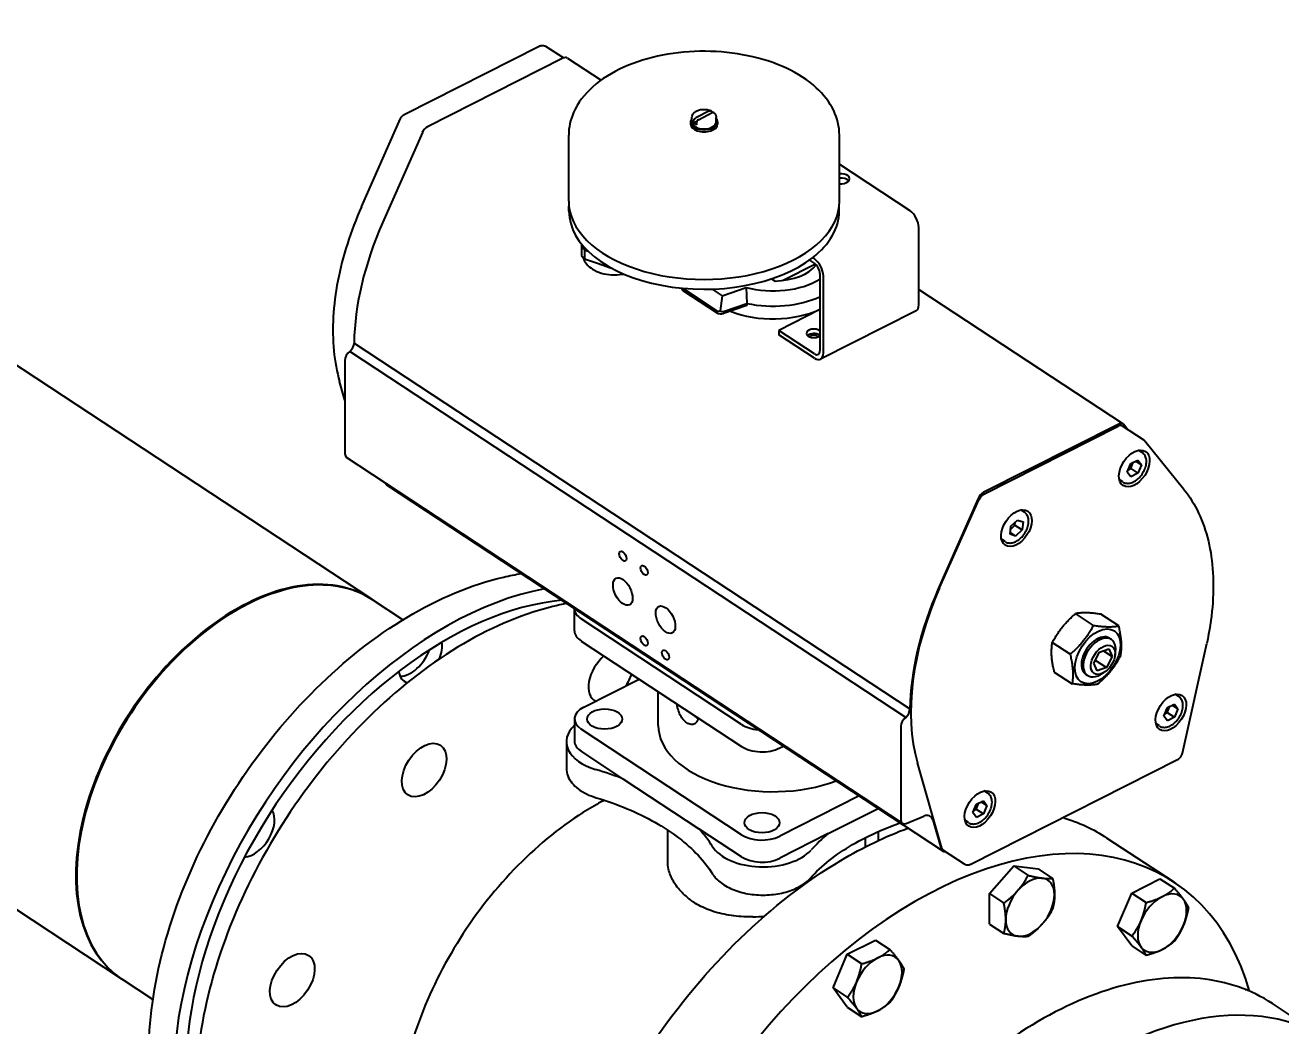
# Model space of a CAD drawing. Header units: millimetres. Extents: x 0 to 14850, y -38768 to 10500.
# Drawn here: x 5720.8 to 6185.6, y 4779.2 to 5149.6 of the extents above; entities that cross this region are included whole.
import ezdxf

# ---------------------------------------------------------------- set-up
doc = ezdxf.new("R2010")
doc.units = ezdxf.units.MM
doc.header["$LTSCALE"] = 25
doc.layers.add('Dimension', color=7, linetype='Continuous', lineweight=18)
doc.layers.add('Visible', color=7, linetype='Continuous', lineweight=25)
doc.styles.add('Title', font='arial.ttf')
doc.dimstyles.new('Default - Method 2b', dxfattribs={"dimscale": 25, "dimtxt": 3, "dimasz": 2.5, "dimexe": 3, "dimexo": 0.5, "dimgap": 0.7, "dimtad": 0, "dimtoh": 1, "dimdec": 1, "dimrnd": 1e-08, "dimtxsty": 'Title', "dimcen": 0.09, "dimdle": 10, "dimclrd": 256, "dimclre": 256, "dimclrt": 7, "dimadec": 0, "dimazin": 2, "dimtfac": 0.833333, "dimtdec": 1, "dimtmove": 0, "dimatfit": 3, "dimfxl": 1, "dimtolj": 1, "dimlwd": -1, "dimlwe": -1, "dimarcsym": 0})

# ---------------------------------------------------------------- blocks, each defined once
blk = doc.blocks.new('*D49')
at = {"layer": 'Defpoints', "color": 0, "transparency": 16777216}
for p in [(4831.73, 7436.95), (822.51, 7008.3), (6810.47, 6798.71), (3823.37, -38768.17)]:
    blk.add_point(p, dxfattribs=at)
at = {"layer": 'Dimension', "transparency": 16777216}
for p, q in [((821.69, 7020.77), (795.27, 7423.8)), ((6811.28, 6811.18), (6851.44, 7423.8))]:
    blk.add_line(p, q, dxfattribs=at)
blk.add_arc((3823.37, -38768.17), 46216.12, 86.326873, 93.673151, dxfattribs=at)
for points in [[(863.22, 7342.61), (861.87, 7363.4), (800.18, 7348.96)], [(6784.84, 7363.4), (6783.5, 7342.62), (6846.54, 7348.96)]]:
    blk.add_solid(points, dxfattribs=at)
at = {"layer": 'Dimension', "color": 7, "transparency": 16777216, "insert": (3778.88, 7465.45), "char_height": 75, "attachment_point": 7, "style": 'Title'}
blk.add_mtext('\\A1;8°', dxfattribs=at)

msp = doc.modelspace()

# ---------------------------------------------------------------- linework, layer by layer
at = {"layer": 'Visible'}
for p, q in [((5861.31, 5116.67), (5910.99, 5141.82)), ((5920.03, 5137.45), (5913.54, 5141.72)), ((5919.82, 5137.35), (5869.71, 5111.98)), ((5921.47, 5137.41), (5933.93, 5129.21)), ((5974.13, 5117.86), (5968.99, 5115.25)), ((5845.28, 5082.4), (5859.75, 5114.99)), ((5967.06, 5113.78), (5967.06, 5112.96)), ((5967.56, 5113.78), (5967.56, 5115.41)), ((5968.23, 5113.4), (5968.23, 5114.05)), ((5969.37, 5113.98), (5968.23, 5113.4)), ((5969.22, 5113.4), (5969.22, 5112.74)), ((5969.98, 5114.6), (5975.12, 5117.2)), ((5974.9, 5117.43), (5974.9, 5117.09)), ((5976.56, 5113.78), (5976.56, 5115.41)), ((5977.06, 5113.78), (5977.06, 5112.96)), ((5867.79, 5109.85), (5853.06, 5076.39)), ((5921.96, 5084.39), (5921.96, 5108.88)), ((6022.16, 5084.39), (6022.16, 5108.88)), ((6022.16, 5098.12), (6048.26, 5080.94)), ((5922.06, 5080.71), (5922.06, 5082.56)), ((6022.06, 5080.71), (6022.06, 5082.56)), ((6051.56, 5046.11), (6051.56, 5074.68)), ((5926.76, 5068.48), (5926.73, 5067.55)), ((5926.73, 5067.55), (5926.73, 5064.29)), ((5927.83, 5066.4), (5929.07, 5065.97)), ((5927.83, 5066.4), (5927.83, 5063.14)), ((5927.83, 5063.14), (5932.63, 5061.46)), ((6011.05, 5062.64), (6012.92, 5061.41)), ((6012.92, 5063.04), (6012.21, 5063.51)), ((5849.06, 4937.07), (5660.49, 5061.22)), ((5932.63, 5061.46), (5937.44, 5059.78)), ((5937.44, 5059.88), (5937.44, 5059.78)), ((6013.26, 5061.15), (6001.31, 5055.1)), ((6014.9, 5057.66), (6014.9, 5029.08)), ((5978.71, 5049.46), (5987.62, 5052.51)), ((5987.62, 5052.51), (5987.94, 5046.6)), ((5997.08, 5055.72), (5998.35, 5054.88)), ((6016.22, 5028.21), (6016.22, 5056.79)), ((5963.84, 5052.02), (5963.84, 5052.24)), ((5964.33, 5052.07), (5976.78, 5043.88)), ((5976.78, 5043.06), (5964.33, 5051.26)), ((5975.02, 5051.89), (5978.71, 5049.46)), ((5978.71, 5049.46), (5977.97, 5043.87)), ((6051.56, 5051.77), (6127.19, 5001.98)), ((5979.31, 5043.65), (5987.94, 5046.6)), ((5987.94, 5045.79), (5979.31, 5042.83)), ((5987.94, 5046.6), (5987.94, 5045.79)), ((6014.9, 5044.3), (5999.74, 5036.62)), ((6050.52, 5043.82), (6015.18, 5025.92)), ((6012.92, 5027.94), (5999.74, 5036.62)), ((5999.74, 5036.62), (5999.74, 5034.98)), ((6012.92, 5026.3), (5999.74, 5034.98)), ((5842.52, 5031.92), (6048.23, 4896.49)), ((5839.13, 5025.46), (5839.13, 4990.97)), ((6046.69, 4893.38), (5840.98, 5028.81)), ((5839.13, 5010.77), (5837.16, 5017.66)), ((6125.54, 5001.92), (6075.43, 4976.55)), ((6128.85, 4999.97), (6127.46, 5001.73)), ((6075.65, 4976.01), (6125.32, 5001.16)), ((6134.68, 4996.13), (6126.97, 5001.21)), ((6134.23, 4991.37), (6132.91, 4992.24)), ((6149.69, 4977.7), (6135.23, 4995.64)), ((6045.45, 4854.17), (5839.74, 4989.6)), ((6129.98, 4985.46), (6130.95, 4987.78)), ((6130.02, 4987.3), (6132.62, 4988.62)), ((6133.92, 4986.83), (6131.82, 4988.21)), ((6132.62, 4988.62), (6133.92, 4986.83)), ((6128.71, 4984.19), (6130.02, 4987.3)), ((6130.02, 4982.4), (6128.71, 4984.19)), ((6129.04, 4984.98), (6129.98, 4985.46)), ((6129.98, 4985.46), (6132.62, 4983.72)), ((6132.62, 4983.72), (6130.02, 4982.4)), ((6133.92, 4986.83), (6132.62, 4983.72)), ((5854.08, 4980.16), (5854.09, 4980.14)), ((6060.33, 4843.95), (5854.62, 4979.38)), ((6127.08, 4980.52), (6125.76, 4981.38)), ((6073.51, 4974.41), (6058.77, 4940.96)), ((6059.26, 4941.29), (6073.73, 4973.88)), ((6090.63, 4969.29), (6089.31, 4970.16)), ((6085.51, 4962.93), (6087.14, 4964.49)), ((6085.64, 4964.11), (6088.05, 4966.41)), ((6087.14, 4964.49), (6087.27, 4965.67)), ((6087.14, 4964.49), (6089.78, 4962.76)), ((6088.05, 4966.41), (6090.12, 4965.73)), ((6090.12, 4965.73), (6089.78, 4962.76)), ((6085.31, 4961.13), (6085.64, 4964.11)), ((6087.37, 4960.46), (6085.31, 4961.13)), ((6085.38, 4961.77), (6087.37, 4960.46)), ((6089.78, 4962.76), (6087.37, 4960.46)), ((6083.48, 4958.44), (6082.16, 4959.31)), ((5860.6, 4929.48), (5849.39, 4936.86)), ((5924.12, 4925.45), (5924.12, 4933.62)), ((6116.19, 4927.42), (6109.6, 4931.77)), ((5985.94, 4890.74), (5926.6, 4929.81)), ((6125.56, 4927.22), (6118.97, 4931.56)), ((6122.81, 4922.22), (6122.16, 4922.65)), ((5926.6, 4921.64), (5985.94, 4882.58)), ((6107.56, 4916.72), (6100.97, 4921.06)), ((6118.47, 4917.54), (6121.9, 4918.72)), ((6119.87, 4918.02), (6123.17, 4915.85)), ((6121.9, 4918.72), (6123.17, 4915.85)), ((6149.11, 4880.11), (6158.11, 4920.76)), ((6116.3, 4913.49), (6118.47, 4917.54)), ((6117.57, 4910.63), (6116.3, 4913.49)), ((6116.86, 4914.53), (6121, 4911.8)), ((6123.17, 4915.85), (6121, 4911.8)), ((6124.2, 4916.25), (6124.37, 4917.64)), ((6101.71, 4910.15), (6108.3, 4905.81)), ((6114.02, 4908.86), (6113.36, 4909.29)), ((6121, 4911.8), (6117.57, 4910.63)), ((6120.05, 4909.94), (6118.84, 4909.24)), ((5927.53, 4897.13), (5948.05, 4907.52)), ((5955.12, 4890.39), (5955.12, 4902.87)), ((6147.77, 4901.06), (6146.45, 4901.93)), ((6048.23, 4896.49), (6048.24, 4896.48)), ((6142.25, 4893.88), (6143.55, 4896.99)), ((6142.58, 4894.67), (6143.52, 4895.15)), ((6143.52, 4895.15), (6144.49, 4897.46)), ((6143.52, 4895.15), (6146.15, 4893.41)), ((6143.55, 4896.99), (6146.15, 4898.31)), ((6147.46, 4896.52), (6145.35, 4897.9)), ((6146.15, 4898.31), (6147.46, 4896.52)), ((6147.46, 4896.52), (6146.15, 4893.41)), ((5924.12, 4892.79), (5924.12, 4884.63)), ((6044.84, 4890.03), (6044.84, 4855.53)), ((6140.62, 4890.2), (6139.3, 4891.07)), ((6143.55, 4892.09), (6142.25, 4893.88)), ((6146.15, 4893.41), (6143.55, 4892.09)), ((5985.94, 4849.92), (5926.6, 4888.98)), ((5921.11, 4884.36), (5921.11, 4874.56)), ((5942.38, 4870.43), (5926.6, 4880.82)), ((6000.06, 4882.04), (6001.42, 4882.73)), ((6060.07, 4845.01), (6051.06, 4876.53)), ((6070.86, 4839.07), (6147.33, 4877.79)), ((5942.38, 4870.43), (5970.16, 4852.14)), ((6029.46, 4864.27), (6000.06, 4849.38)), ((6072.88, 4861.21), (6075.48, 4862.53)), ((6076.78, 4860.74), (6074.68, 4862.12)), ((6075.48, 4862.53), (6076.78, 4860.74)), ((6077.09, 4865.28), (6075.77, 4866.15)), ((6018.05, 4850.33), (6036.47, 4859.65)), ((6071.57, 4858.1), (6072.88, 4861.21)), ((6072.88, 4856.31), (6071.57, 4858.1)), ((6071.9, 4858.89), (6072.84, 4859.36)), ((6072.84, 4859.36), (6073.81, 4861.68)), ((6072.84, 4859.36), (6075.48, 4857.63)), ((6075.48, 4857.63), (6072.88, 4856.31)), ((6076.78, 4860.74), (6075.48, 4857.63)), ((6046.9, 4854.14), (6053.39, 4856.81)), ((6056.69, 4855.48), (6059.8, 4844.7)), ((6069.94, 4854.42), (6068.62, 4855.29)), ((5958.62, 4840.1), (5958.62, 4851.65)), ((5985.94, 4841.75), (5970.16, 4852.14)), ((6018.05, 4850.33), (6000.06, 4841.22)), ((6031.71, 4848.84), (6031.71, 4845.4)), ((6036.62, 4847.82), (6036.62, 4851.17)), ((6121.21, 4848.72), (6145.94, 4832.44)), ((6060.6, 4844.24), (6068.31, 4839.16)), ((6011.96, 4833.48), (6011.96, 4834.42)), ((6077.68, 4828.19), (6086.7, 4838.41)), ((6086.7, 4838.41), (6095.72, 4837.32)), ((6086.7, 4838.41), (6092.06, 4834.88)), ((6095.72, 4837.32), (6101.08, 4833.79)), ((5756.52, 4796.5), (5702.81, 4831.86)), ((6130.36, 4828.36), (6140.78, 4833.63)), ((6140.78, 4833.63), (6146.14, 4830.11)), ((6077.68, 4816.87), (6077.68, 4828.19)), ((6077.68, 4828.19), (6083.03, 4824.66)), ((6125.15, 4815.92), (6130.36, 4828.36)), ((6130.36, 4828.36), (6135.72, 4824.83)), ((6077.68, 4816.87), (6083.03, 4813.34)), ((6125.15, 4815.92), (6130.51, 4812.4)), ((6130.36, 4808.76), (6125.15, 4815.92)), ((6025.06, 4805.69), (6035.47, 4810.96)), ((6035.47, 4810.96), (6040.83, 4807.43)), ((6130.36, 4808.76), (6135.72, 4805.24)), ((6019.85, 4793.25), (6025.06, 4805.69)), ((6025.06, 4805.69), (6030.42, 4802.16)), ((5768.05, 4788.91), (5756.85, 4796.29)), ((6025.06, 4786.09), (6019.85, 4793.25)), ((6019.85, 4793.25), (6025.21, 4789.72)), ((6172.35, 4792.69), (6172.81, 4792.64)), ((6172.81, 4792.64), (6173.33, 4792.29)), ((6025.06, 4786.09), (6030.42, 4782.56)), ((6194.33, 4779.62), (6182.47, 4787.44))]:
    msp.add_line(p, q, dxfattribs=at)
for centre, major_axis, ratio, start_param, end_param in [((5919.82, 5134.9), (1.65, 2.51), 0.61388, 0, 0.820343), ((5972.06, 5113.78), (5, 0), 0.57735, 2.690566, 6.734212), ((5972.06, 5112.96), (-5, 0), 0.57735, 0, 3.141593), ((5972.06, 5113.78), (4.5, 0), 0.57735, 3.141593, 6.283185), ((5972.06, 5114.76), (-4.5, 0), 0.57735, 0.55249, 0.887386), ((5869.71, 5109.53), (-1.65, -2.51), 0.61388, 3.961935, 4.980943), ((6022.67, 5092.75), (3.25, 0), 0.57735, 4.552962, 8.013408), ((6022.67, 5091.11), (-3.25, 0), 0.57735, 3.591789, 4.871816), ((5972.06, 5084.39), (-50.1, 0), 0.57735, 0, 3.141593), ((5972.06, 5080.71), (-50, 0), 0.57735, 0, 2.503332), ((5972.06, 5080.71), (50, 0), 0.57735, 5.644925, 6.283185), ((6048.26, 5076.85), (-2.26, 4.46), 0.538347, 3.957647, 5.528443), ((5913.56, 5066.58), (-51.96, -78.93), 0.61388, 4.980943, 5.515745), ((5938.84, 5070.65), (13.25, 0), 0.57735, 3.559323, 3.730798), ((5938.84, 5067.39), (13.25, 0), 0.57735, 3.559323, 3.730798), ((6012.92, 5058.96), (2.26, -4.46), 0.538347, 0.816054, 2.386851), ((5938.84, 5067.39), (13.25, 0), 0.57735, 4.606521, 4.621615), ((5997.62, 5064.95), (-17.45, 0), 0.57735, 1.612387, 2.723171), ((6012.92, 5058.96), (1.36, -2.68), 0.538347, 0.816054, 2.386851), ((5997.62, 5064.95), (23.75, 0), 0.57735, 4.277507, 5.526961), ((5965.84, 5052.02), (-2, 0), 0.57735, 0, 0.719938), ((5965.84, 5054.43), (1.49, 2.36), 0.565022, 3.001008, 3.130075), ((5997.62, 5061.68), (27.85, 0), 0.57735, 4.357362, 5.381567), ((5978.29, 5046.23), (1.49, 2.36), 0.565022, 3.130075, 3.823092), ((5978.29, 5046.23), (-1.11, 2.55), 0.652314, 2.396402, 3.089419), ((5997.62, 5056.95), (-27.85, 0), 0.57735, 0.968653, 2.239974), ((6048.26, 5048.28), (2.26, -4.46), 0.538347, 0, 0.816054), ((5978.29, 5043.82), (-2, 0), 0.57735, 0.719938, 2.105972), ((6012.72, 5035.51), (-2.75, 0), 0.57735, 3.796705, 8.769666), ((6012.72, 5033.88), (-2.75, 0), 0.57735, 3.796705, 5.743041), ((6012.72, 5033.88), (1.75, 0), 0.57735, 0.361367, 2.780226), ((5840.25, 5030.77), (-1.66, -2.52), 0.61388, 1.147459, 2.391139), ((5841.39, 5026.61), (-1.65, -2.51), 0.61388, 4.142897, 5.532732), ((6012.92, 5030.39), (1.36, -2.68), 0.538347, 5.528443, 7.09924), ((6012.92, 5030.39), (2.26, -4.46), 0.538347, 5.528443, 7.09924), ((6125.32, 4998.71), (1.65, 2.51), 0.61388, 0, 0.820343), ((6125.54, 4999.47), (1.65, 2.51), 0.61388, 6.08452, 7.103528), ((5841.39, 4992.11), (-1.65, -2.51), 0.61388, 5.532732, 6.283185), ((5856.27, 4981.88), (-1.65, -2.51), 0.61388, 5.799652, 6.283185), ((6075.43, 4974.1), (-1.65, -2.51), 0.61388, 3.961935, 4.980943), ((6075.65, 4973.56), (1.65, 2.51), 0.61388, 0.820343, 1.834787), ((5803.12, 4866.57), (46.27, 70.29), 0.61388, 0, 3.141593), ((5802.79, 4866.79), (-46.27, -70.29), 0.61388, 3.137772, 6.287006), ((5882.9, 4814.05), (-78.36, -119.02), 0.61388, 3.677299, 6.341622), ((6119.28, 4931.15), (51.69, 78.51), 0.61388, 1.834787, 2.655774), ((6119.28, 4931.15), (-51.96, -78.93), 0.61388, 4.980943, 5.515922), ((5882.9, 4814.05), (-75.06, -114.01), 0.61388, 3.597853, 5.959237), ((5934.12, 4933.62), (-10, 0), 0.57735, 6.282615, 7.003123), ((5934.12, 4925.45), (-10, 0), 0.57735, 0, 0.719938), ((6117.76, 4915.97), (4.4, 6.68), 0.61388, 0, 3.141593), ((6118.42, 4915.54), (-4.4, -6.68), 0.61388, 2.250665, 7.174113), ((5863.07, 4918.31), (-5.91, -8.98), 0.61388, 0.367047, 1.959314), ((5867.03, 4915.7), (-5.91, -8.98), 0.61388, 1.880399, 2.554965), ((5937.54, 4908.81), (-6.05, -9.19), 0.61388, 4.270307, 6.360302), ((5867.03, 4915.7), (-5.91, -8.98), 0.61388, 5.680648, 6.470304), ((5937.54, 4908.81), (-6.05, -9.19), 0.61388, 1.563568, 2.012878), ((5934.12, 4892.79), (-10, 0), 0.57735, 5.432327, 7.003123), ((6045.97, 4895.34), (-1.66, -2.52), 0.61388, 1.147459, 2.391139), ((5941.11, 4884.36), (-20, 0), 0.57735, 5.726981, 7.37578), ((5997.62, 4890.39), (-42.5, 0), 0.57735, 0, 2.151639), ((5993.46, 4894.55), (-10, 0), 0.57735, 0.719938, 1.440446), ((6047.1, 4891.17), (-1.65, -2.51), 0.61388, 4.142897, 5.532732), ((5934.12, 4884.63), (-10, 0), 0.57735, 0, 0.719938), ((5993.46, 4886.38), (10, 0), 0.57735, 3.86153, 5.432327), ((5890.49, 4827.98), (-90, 0), 0.57735, 4.097782, 4.234187), ((5805.01, 4851.32), (5.91, 8.98), 0.61388, 3.57902, 6.013248), ((6057.95, 4698.8), (87.98, 133.64), 0.61388, 5.799681, 9.908282), ((6053.07, 4852.57), (2.75, 4.18), 0.61388, 5.799652, 7.016261), ((6047.1, 4856.68), (-1.65, -2.51), 0.61388, 5.532732, 7.016261), ((5890.49, 4827.98), (90, 0), 0.57735, 0.347281, 0.483686), ((5993.46, 4853.72), (-10, 0), 0.57735, 0.719938, 2.290734), ((6091.58, 4820.37), (-90, 0), 0.57735, 5.668578, 5.804984), ((5993.92, 4849.59), (-20, 0), 0.57735, 0.347281, 2.663391), ((6061.98, 4846.45), (-1.65, -2.51), 0.61388, 5.799652, 6.803055), ((6062.25, 4846.75), (-1.65, -2.51), 0.61388, 5.797367, 6.283185), ((5993.46, 4845.56), (-10, 0), 0.57735, 0.719938, 2.290734), ((6092.76, 4823.1), (6.6, 10.02), 0.61388, 0.296744, 1.343941), ((6086.17, 4827.44), (6.05, 9.19), 0.61388, 1.322616, 1.365266), ((6092.76, 4823.1), (6.6, 10.02), 0.61388, 5.532732, 6.579929), ((6092.76, 4823.1), (-6.6, -10.02), 0.61388, 4.485534, 5.532732), ((6092.76, 4823.1), (6.6, 10.02), 0.61388, 4.485534, 5.532732), ((6141.63, 4817.21), (-6.6, -10.02), 0.61388, 3.961935, 5.009133), ((6141.63, 4817.21), (6.6, 10.02), 0.61388, 6.05633, 7.103528), ((6141.63, 4817.21), (6.6, 10.02), 0.61388, 5.009133, 6.05633), ((6092.76, 4823.1), (-6.6, -10.02), 0.61388, 5.532732, 6.579929), ((6092.76, 4823.1), (-6.6, -10.02), 0.61388, 0.296744, 1.343941), ((6141.63, 4817.21), (-6.6, -10.02), 0.61388, 5.009133, 6.05633), ((6141.63, 4817.21), (6.6, 10.02), 0.61388, 3.961935, 5.009133), ((6141.63, 4817.21), (-6.6, -10.02), 0.61388, 6.05633, 7.103528), ((6036.33, 4794.53), (-6.6, -10.02), 0.61388, 3.961935, 5.009133), ((6036.33, 4794.53), (6.6, 10.02), 0.61388, 6.05633, 7.103528), ((6036.33, 4794.53), (6.6, 10.02), 0.61388, 5.009133, 6.05633), ((6036.33, 4794.53), (-6.6, -10.02), 0.61388, 5.009133, 6.05633), ((6036.33, 4794.53), (6.6, 10.02), 0.61388, 3.961935, 5.009133), ((6124.88, 4654.74), (78.36, 119.02), 0.61388, 0, 3.141593), ((6036.33, 4794.53), (-6.6, -10.02), 0.61388, 6.05633, 7.103528)]:
    msp.add_ellipse(centre, major_axis=major_axis, ratio=ratio, start_param=start_param, end_param=end_param, dxfattribs=at)
for centre, major_axis, ratio in [((6131.32, 4985.51), (4.16, 6.31), 0.61388), ((6087.71, 4963.43), (4.16, 6.31), 0.61388), ((5941.99, 4953.01), (0.9, -1.78), 0.538347), ((5941.99, 4939.95), (2.48, -4.91), 0.538347), ((5949.9, 4947.8), (0.9, -1.78), 0.538347), ((5957.81, 4929.53), (2.48, -4.91), 0.538347), ((6117.76, 4915.97), (-6.19, -9.4), 0.61388), ((5949.9, 4921.68), (0.9, -1.78), 0.538347), ((5957.81, 4916.47), (0.9, -1.78), 0.538347), ((6119.73, 4914.67), (-3.3, -5.01), 0.61388), ((6144.85, 4895.2), (4.16, 6.31), 0.61388), ((5935.26, 4892.75), (6.5, 0), 0.57735), ((5868.48, 4873.85), (6.05, 9.19), 0.61388), ((6074.18, 4859.42), (-4.16, -6.31), 0.61388), ((5993.54, 4854.38), (6.5, 0), 0.57735), ((5819.66, 4796.1), (6.05, 9.19), 0.61388)]:
    msp.add_ellipse(centre, major_axis=major_axis, ratio=ratio, dxfattribs=at)
for points, knots in [([(5910.99, 5141.82), (5911.11, 5141.88), (5911.25, 5141.94), (5911.54, 5142.04), (5911.69, 5142.07), (5912.03, 5142.12), (5912.21, 5142.13), (5912.58, 5142.1), (5912.78, 5142.06), (5913.17, 5141.93), (5913.36, 5141.84), (5913.54, 5141.72)], [1.5707963, 1.5707963, 1.5707963, 1.5707963, 1.7348648, 1.7348648, 1.8989333, 1.8989333, 2.0630018, 2.0630018, 2.2270703, 2.2270703, 2.3911388, 2.3911388, 2.3911388, 2.3911388]), ([(6022.16, 5108.88), (6022.16, 5112), (6021.41, 5115.1), (6018.55, 5121.08), (6016.34, 5123.93), (6010.52, 5129.26), (6006.78, 5131.67), (5998.21, 5135.68), (5993.37, 5137.24), (5983.18, 5139.34), (5977.83, 5139.89), (5967.15, 5139.94), (5961.81, 5139.46), (5951.62, 5137.48), (5946.77, 5135.99), (5938, 5132.07), (5934.09, 5129.63), (5927.74, 5123.98), (5925.27, 5120.76), (5922.57, 5114.56), (5921.96, 5111.72), (5921.96, 5108.88)], [2.421655, 2.421655, 2.421655, 2.421655, 2.691054, 2.691054, 2.983707, 2.983707, 3.311921, 3.311921, 3.649008, 3.649008, 3.983637, 3.983637, 4.316862, 4.316862, 4.651348, 4.651348, 4.98838, 4.98838, 5.317506, 5.317506, 5.563248, 5.563248, 5.563248, 5.563248]), ([(5967.56, 5115.41), (5967.56, 5115.7), (5967.62, 5115.99), (5967.85, 5116.55), (5968.02, 5116.81), (5968.49, 5117.32), (5968.79, 5117.55), (5969.52, 5117.95), (5969.95, 5118.12), (5970.86, 5118.35), (5971.34, 5118.41), (5972.3, 5118.44), (5972.79, 5118.41), (5973.72, 5118.25), (5974.17, 5118.12), (5974.6, 5117.93), (5974.62, 5117.92), (5974.65, 5117.91)], [0.719938, 0.719938, 0.719938, 0.719938, 0.952159, 0.952159, 1.207683, 1.207683, 1.521731, 1.521731, 1.87758, 1.87758, 2.234046, 2.234046, 2.586534, 2.586534, 2.94119, 2.94119, 2.960745, 2.960745, 2.960745, 2.960745]), ([(5974.13, 5117.86), (5974.23, 5117.9), (5974.34, 5117.94), (5974.52, 5117.95), (5974.61, 5117.93), (5974.74, 5117.85), (5974.81, 5117.78), (5974.88, 5117.63), (5974.9, 5117.53), (5974.9, 5117.43)], [0.4504591, 0.4504591, 0.4504591, 0.4504591, 0.4885333, 0.4885333, 0.5260468, 0.5260468, 0.563141, 0.563141, 0.5999682, 0.5999682, 0.5999682, 0.5999682]), ([(5859.75, 5114.99), (5859.81, 5115.13), (5859.88, 5115.26), (5860.04, 5115.52), (5860.13, 5115.65), (5860.31, 5115.88), (5860.42, 5116), (5860.64, 5116.21), (5860.76, 5116.31), (5861.02, 5116.5), (5861.16, 5116.59), (5861.31, 5116.67)], [0.556352, 0.556352, 0.556352, 0.556352, 0.759241, 0.759241, 0.96213, 0.96213, 1.165018, 1.165018, 1.367907, 1.367907, 1.570796, 1.570796, 1.570796, 1.570796]), ([(5968.23, 5114.05), (5968.23, 5114.15), (5968.25, 5114.28), (5968.32, 5114.5), (5968.38, 5114.63), (5968.52, 5114.84), (5968.61, 5114.96), (5968.78, 5115.12), (5968.9, 5115.2), (5968.99, 5115.25)], [0, 0, 0, 0, 0.0368272, 0.0368272, 0.0739214, 0.0739214, 0.1114349, 0.1114349, 0.1495092, 0.1495092, 0.1495092, 0.1495092]), ([(5969.98, 5114.6), (5969.89, 5114.55), (5969.77, 5114.47), (5969.6, 5114.31), (5969.5, 5114.19), (5969.37, 5113.98), (5969.31, 5113.85), (5969.24, 5113.63), (5969.22, 5113.5), (5969.22, 5113.4)], [0.4504594, 0.4504594, 0.4504594, 0.4504594, 0.4885337, 0.4885337, 0.5260472, 0.5260472, 0.5631414, 0.5631414, 0.5999686, 0.5999686, 0.5999686, 0.5999686]), ([(5975.74, 5117.18), (5975.72, 5117.21), (5975.69, 5117.22), (5975.6, 5117.28), (5975.51, 5117.3), (5975.33, 5117.29), (5975.22, 5117.25), (5975.12, 5117.2)], [0.05963486, 0.05963486, 0.05963486, 0.05963486, 0.07392141, 0.07392141, 0.11143494, 0.11143494, 0.14950916, 0.14950916, 0.14950916, 0.14950916]), ([(5975.74, 5117.18), (5975.84, 5117.09), (5975.93, 5117), (5976.09, 5116.79), (5976.17, 5116.68), (5976.3, 5116.45), (5976.36, 5116.33), (5976.46, 5116.08), (5976.49, 5115.95), (5976.54, 5115.68), (5976.56, 5115.55), (5976.56, 5115.41)], [3.3166396, 3.3166396, 3.3166396, 3.3166396, 3.4256177, 3.4256177, 3.5345959, 3.5345959, 3.643574, 3.643574, 3.7525522, 3.7525522, 3.8615303, 3.8615303, 3.8615303, 3.8615303]), ([(5845.28, 5082.4), (5843.26, 5077.83), (5841.5, 5073.22), (5838.56, 5064.01), (5837.38, 5059.42), (5835.63, 5050.38), (5835.07, 5045.93), (5834.58, 5037.29), (5834.65, 5033.1), (5835.43, 5025.08), (5836.14, 5021.25), (5837.16, 5017.66)], [5.7268336, 5.7268336, 5.7268336, 5.7268336, 5.891031, 5.891031, 6.0552284, 6.0552284, 6.2194257, 6.2194257, 6.3836231, 6.3836231, 6.5478205, 6.5478205, 6.5478205, 6.5478205]), ([(5927.13, 5063.81), (5927.17, 5063.67), (5927.22, 5063.52), (5927.58, 5062.58), (5928.02, 5061.85), (5929.17, 5060.45), (5929.93, 5059.82), (5931.75, 5058.65), (5932.86, 5058.17), (5935.25, 5057.45), (5936.53, 5057.24), (5939.12, 5057.09), (5940.41, 5057.16), (5941.9, 5057.4), (5942.12, 5057.44), (5942.35, 5057.49)], [5.735377, 5.735377, 5.735377, 5.735377, 5.775512, 5.775512, 6.007115, 6.007115, 6.296366, 6.296366, 6.656958, 6.656958, 7.036185, 7.036185, 7.409859, 7.409859, 7.47813, 7.47813, 7.47813, 7.47813]), ([(6135.23, 4995.64), (6135.2, 4995.68), (6135.17, 4995.71), (6135.1, 4995.78), (6135.07, 4995.82), (6134.99, 4995.89), (6134.96, 4995.92), (6134.88, 4995.99), (6134.84, 4996.02), (6134.76, 4996.08), (6134.72, 4996.11), (6134.68, 4996.13)], [3.6979443, 3.6979443, 3.6979443, 3.6979443, 3.7367648, 3.7367648, 3.7755852, 3.7755852, 3.8144056, 3.8144056, 3.853226, 3.853226, 3.8920465, 3.8920465, 3.8920465, 3.8920465]), ([(6127.08, 4980.52), (6127.45, 4980.28), (6127.86, 4980.12), (6128.75, 4979.96), (6129.23, 4979.98), (6130.26, 4980.18), (6130.8, 4980.39), (6131.88, 4980.98), (6132.41, 4981.38), (6133.4, 4982.32), (6133.85, 4982.85), (6134.63, 4984.01), (6134.96, 4984.62), (6135.47, 4985.89), (6135.65, 4986.54), (6135.82, 4987.81), (6135.82, 4988.43), (6135.6, 4989.57), (6135.4, 4990.09), (6134.86, 4990.87), (6134.57, 4991.15), (6134.23, 4991.37)], [0.750454, 0.750454, 0.750454, 0.750454, 1.010501, 1.010501, 1.291812, 1.291812, 1.614946, 1.614946, 1.957844, 1.957844, 2.300401, 2.300401, 2.641307, 2.641307, 2.98354, 2.98354, 3.326968, 3.326968, 3.652815, 3.652815, 3.892046, 3.892046, 3.892046, 3.892046]), ([(6149.69, 4977.7), (6151.8, 4975.09), (6153.62, 4972.16), (6156.64, 4965.76), (6157.84, 4962.29), (6159.61, 4954.9), (6160.18, 4950.98), (6160.67, 4942.8), (6160.6, 4938.55), (6159.83, 4929.8), (6159.12, 4925.31), (6158.11, 4920.76)], [2.585241, 2.585241, 2.585241, 2.585241, 2.7494384, 2.7494384, 2.9136357, 2.9136357, 3.0778331, 3.0778331, 3.2420305, 3.2420305, 3.4062278, 3.4062278, 3.4062278, 3.4062278]), ([(6083.48, 4958.44), (6083.84, 4958.2), (6084.25, 4958.04), (6085.15, 4957.88), (6085.63, 4957.9), (6086.65, 4958.1), (6087.2, 4958.31), (6088.27, 4958.9), (6088.81, 4959.3), (6089.79, 4960.24), (6090.24, 4960.77), (6091.03, 4961.93), (6091.35, 4962.55), (6091.86, 4963.81), (6092.04, 4964.46), (6092.21, 4965.73), (6092.21, 4966.35), (6091.99, 4967.49), (6091.79, 4968.01), (6091.25, 4968.79), (6090.96, 4969.08), (6090.63, 4969.29)], [0.750454, 0.750454, 0.750454, 0.750454, 1.010501, 1.010501, 1.291812, 1.291812, 1.614946, 1.614946, 1.957844, 1.957844, 2.300401, 2.300401, 2.641307, 2.641307, 2.98354, 2.98354, 3.326968, 3.326968, 3.652815, 3.652815, 3.892046, 3.892046, 3.892046, 3.892046]), ([(5798.28, 4699.15), (5790.44, 4704.31), (5783.83, 4711.3), (5773.49, 4728.29), (5769.92, 4738.43), (5766.05, 4761.3), (5766.03, 4774.19), (5769.71, 4801.1), (5773.49, 4815.14), (5784.37, 4842.76), (5791.46, 4856.35), (5808.24, 4881.76), (5817.91, 4893.59), (5838.96, 4914.38), (5850.34, 4923.34), (5873.83, 4937.43), (5885.94, 4942.54), (5900.08, 4945.83), (5902.24, 4946.26), (5904.4, 4946.61)], [1.275737, 1.275737, 1.275737, 1.275737, 1.558266, 1.558266, 1.858457, 1.858457, 2.184152, 2.184152, 2.516939, 2.516939, 2.848658, 2.848658, 3.179561, 3.179561, 3.511295, 3.511295, 3.844078, 3.844078, 3.904244, 3.904244, 3.904244, 3.904244]), ([(5921.26, 4935.5), (5917.82, 4934.86), (5914.34, 4934.02), (5899.52, 4929.57), (5887.91, 4924.03), (5865.19, 4909.22), (5854.09, 4899.94), (5833.53, 4878.62), (5824.08, 4866.57), (5807.77, 4840.92), (5800.92, 4827.32), (5790.49, 4799.93), (5786.93, 4786.14), (5783.46, 4759.75), (5783.56, 4747.15), (5787.45, 4724.45), (5791.24, 4714.34), (5801.15, 4699.23), (5806.68, 4693.62), (5813.11, 4689.38)], [4.424854, 4.424854, 4.424854, 4.424854, 4.524625, 4.524625, 4.845769, 4.845769, 5.167341, 5.167341, 5.488725, 5.488725, 5.810023, 5.810023, 6.131437, 6.131437, 6.453019, 6.453019, 6.773902, 6.773902, 7.033639, 7.033639, 7.033639, 7.033639]), ([(6140.62, 4890.2), (6140.98, 4889.97), (6141.39, 4889.81), (6142.29, 4889.65), (6142.77, 4889.67), (6143.79, 4889.87), (6144.34, 4890.07), (6145.41, 4890.67), (6145.95, 4891.07), (6146.93, 4892.01), (6147.39, 4892.54), (6148.17, 4893.7), (6148.5, 4894.31), (6149, 4895.58), (6149.18, 4896.22), (6149.35, 4897.5), (6149.35, 4898.12), (6149.13, 4899.26), (6148.93, 4899.78), (6148.39, 4900.56), (6148.1, 4900.84), (6147.77, 4901.06)], [0.750454, 0.750454, 0.750454, 0.750454, 1.010501, 1.010501, 1.291812, 1.291812, 1.614946, 1.614946, 1.957844, 1.957844, 2.300401, 2.300401, 2.641307, 2.641307, 2.98354, 2.98354, 3.326968, 3.326968, 3.652815, 3.652815, 3.892046, 3.892046, 3.892046, 3.892046]), ([(5969.9, 4893.14), (5969.85, 4892.77), (5969.74, 4892.42), (5969.37, 4891.62), (5969.02, 4891.25), (5968.24, 4890.81), (5967.75, 4890.7), (5966.72, 4890.81), (5966.17, 4891.03), (5965.17, 4891.68), (5964.66, 4892.16), (5963.75, 4893.34), (5963.34, 4894.03), (5962.72, 4895.4), (5962.46, 4896.17), (5962.18, 4897.4), (5962.11, 4897.86), (5962.07, 4898.29)], [1.894503, 1.894503, 1.894503, 1.894503, 2.037035, 2.037035, 2.263373, 2.263373, 2.489709, 2.489709, 2.716044, 2.716044, 2.94238, 2.94238, 3.168715, 3.168715, 3.395054, 3.395054, 3.537586, 3.537586, 3.537586, 3.537586]), ([(5968.45, 4894.1), (5968.77, 4893.76), (5969.1, 4893.48), (5969.58, 4893.16), (5969.73, 4893.08), (5969.88, 4893)], [-2.8670549, -2.8670549, -2.8670549, -2.8670549, -2.7171678, -2.7171678, -2.6509372, -2.6509372, -2.6509372, -2.6509372]), ([(6147.33, 4877.79), (6147.53, 4877.89), (6147.71, 4878.01), (6148.03, 4878.26), (6148.17, 4878.4), (6148.43, 4878.69), (6148.55, 4878.85), (6148.76, 4879.18), (6148.85, 4879.35), (6149, 4879.71), (6149.06, 4879.91), (6149.11, 4880.11)], [1.570796, 1.570796, 1.570796, 1.570796, 1.832029, 1.832029, 2.093261, 2.093261, 2.354493, 2.354493, 2.615725, 2.615725, 2.876957, 2.876957, 2.876957, 2.876957]), ([(5921.11, 4874.56), (5921.11, 4873.6), (5921.29, 4872.63), (5922, 4870.79), (5922.52, 4869.91), (5923.84, 4868.29), (5924.63, 4867.53), (5926.45, 4866.17), (5927.47, 4865.56), (5929.69, 4864.48), (5930.9, 4864.02), (5932.16, 4863.64)], [5.563248, 5.563248, 5.563248, 5.563248, 5.781767, 5.781767, 6.000285, 6.000285, 6.218804, 6.218804, 6.437323, 6.437323, 6.655842, 6.655842, 6.655842, 6.655842]), ([(5935.15, 4862.71), (5934.21, 4862.21), (5933.27, 4861.7), (5923.18, 4856), (5914.36, 4849.32), (5898.07, 4833.72), (5890.61, 4824.79), (5877.7, 4805.6), (5872.26, 4795.35), (5863.89, 4774.37), (5860.97, 4763.65), (5858.1, 4742.65), (5858.17, 4732.37), (5861.68, 4713.58), (5865.01, 4704.99), (5871.78, 4695.26), (5873.64, 4692.99), (5875.69, 4690.9)], [4.731199, 4.731199, 4.731199, 4.731199, 4.765963, 4.765963, 5.106802, 5.106802, 5.446945, 5.446945, 5.78562, 5.78562, 6.125533, 6.125533, 6.466681, 6.466681, 6.792683, 6.792683, 6.900135, 6.900135, 6.900135, 6.900135]), ([(5932.16, 4863.64), (5936.15, 4862.45), (5939.98, 4861.09), (5947.24, 4858.05), (5950.67, 4856.37), (5957.05, 4852.76), (5959.99, 4850.82), (5965.34, 4846.71), (5967.75, 4844.55), (5971.96, 4840.07), (5973.76, 4837.74), (5975.25, 4835.36)], [2.7689357, 2.7689357, 2.7689357, 2.7689357, 2.9179985, 2.9179985, 3.0670613, 3.0670613, 3.216124, 3.216124, 3.3651868, 3.3651868, 3.5142496, 3.5142496, 3.5142496, 3.5142496]), ([(6069.94, 4854.42), (6070.31, 4854.18), (6070.72, 4854.02), (6071.61, 4853.87), (6072.09, 4853.88), (6073.12, 4854.08), (6073.66, 4854.29), (6074.74, 4854.89), (6075.27, 4855.29), (6076.26, 4856.22), (6076.71, 4856.76), (6077.49, 4857.91), (6077.82, 4858.53), (6078.33, 4859.79), (6078.51, 4860.44), (6078.68, 4861.71), (6078.68, 4862.34), (6078.46, 4863.48), (6078.26, 4864), (6077.71, 4864.77), (6077.43, 4865.06), (6077.09, 4865.28)], [0.750454, 0.750454, 0.750454, 0.750454, 1.010501, 1.010501, 1.291812, 1.291812, 1.614946, 1.614946, 1.957844, 1.957844, 2.300401, 2.300401, 2.641307, 2.641307, 2.98354, 2.98354, 3.326968, 3.326968, 3.652815, 3.652815, 3.892046, 3.892046, 3.892046, 3.892046]), ([(6011.46, 4833.88), (6013.49, 4836.14), (6015.82, 4838.32), (6021.04, 4842.48), (6023.93, 4844.45), (6030.19, 4848.13), (6033.56, 4849.84), (6039.53, 4852.44), (6042.02, 4853.41), (6044.59, 4854.31)], [1.1981394, 1.1981394, 1.1981394, 1.1981394, 1.3472022, 1.3472022, 1.4962649, 1.4962649, 1.6453277, 1.6453277, 1.7450626, 1.7450626, 1.7450626, 1.7450626]), ([(5945.25, 4581.44), (5936.5, 4587.2), (5929.24, 4595.23), (5918.42, 4615.02), (5914.88, 4626.82), (5911.88, 4653.03), (5912.45, 4667.47), (5917.66, 4697.47), (5922.31, 4713.03), (5935.19, 4743.69), (5943.42, 4758.78), (5962.65, 4786.98), (5973.63, 4800.08), (5997.26, 4822.99), (6009.9, 4832.78), (6030.96, 4845.32), (6039.28, 4849.34), (6047.5, 4852.39)], [5.532732, 5.532732, 5.532732, 5.532732, 5.847869, 5.847869, 6.166119, 6.166119, 6.487143, 6.487143, 6.808543, 6.808543, 7.129774, 7.129774, 7.45093, 7.45093, 7.772188, 7.772188, 7.978458, 7.978458, 7.978458, 7.978458]), ([(5967.02, 4825.83), (5965.9, 4826.68), (5964.85, 4827.59), (5962.62, 4829.86), (5961.53, 4831.27), (5959.86, 4834.17), (5959.27, 4835.67), (5958.73, 4838.16), (5958.63, 4839.14), (5958.63, 4840.1)], [0.198385, 0.198385, 0.198385, 0.198385, 0.734639, 0.734639, 1.469278, 1.469278, 2.203918, 2.203918, 2.685903, 2.685903, 2.685903, 2.685903]), ([(6068.31, 4839.16), (6068.49, 4839.05), (6068.68, 4838.96), (6069.07, 4838.83), (6069.27, 4838.79), (6069.64, 4838.76), (6069.82, 4838.77), (6070.16, 4838.82), (6070.31, 4838.85), (6070.6, 4838.95), (6070.74, 4839.01), (6070.86, 4839.07)], [0.7504538, 0.7504538, 0.7504538, 0.7504538, 0.9145223, 0.9145223, 1.0785908, 1.0785908, 1.2426593, 1.2426593, 1.4067278, 1.4067278, 1.5707963, 1.5707963, 1.5707963, 1.5707963]), ([(5975.25, 4835.36), (5976.02, 4834.14), (5977.07, 4833.04), (5979.73, 4831.05), (5981.36, 4830.18), (5985, 4828.79), (5987, 4828.28), (5991.15, 4827.66), (5993.31, 4827.55), (5997.56, 4827.74), (5999.65, 4828.04), (6003.6, 4829.03), (6005.45, 4829.71), (6008.72, 4831.43), (6010.14, 4832.47), (6011.33, 4833.73), (6011.39, 4833.8), (6011.46, 4833.88)], [5.910528, 5.910528, 5.910528, 5.910528, 6.218983, 6.218983, 6.549499, 6.549499, 6.881872, 6.881872, 7.212211, 7.212211, 7.542024, 7.542024, 7.873238, 7.873238, 8.206041, 8.206041, 8.226639, 8.226639, 8.226639, 8.226639]), ([(5990.18, 4819.53), (5989.34, 4819.52), (5988.5, 4819.53), (5985.19, 4819.63), (5982.75, 4819.88), (5978.08, 4820.73), (5975.86, 4821.34), (5971.78, 4822.91), (5969.93, 4823.86), (5968.3, 4824.93), (5967.87, 4825.22), (5967.44, 4825.52), (5967.02, 4825.83)], [-2.469031, -2.469031, -2.469031, -2.469031, -2.218772, -2.218772, -1.479181, -1.479181, -0.739591, -0.739591, 0, 0, 0, 0.198481, 0.198481, 0.198481, 0.198481]), ([(6182.47, 4787.44), (6174.67, 4792.57), (6165.56, 4795.69), (6145.58, 4797.64), (6134.69, 4796.42), (6112.18, 4789.73), (6100.55, 4784.2), (6077.81, 4769.43), (6066.69, 4760.16), (6046.12, 4738.86), (6036.66, 4726.82), (6020.33, 4701.18), (6013.46, 4687.58), (6003.02, 4660.18), (5999.45, 4646.38), (5995.97, 4619.96), (5996.07, 4607.33), (5999.98, 4584.57), (6003.79, 4574.43), (6013.74, 4559.27), (6019.29, 4553.64), (6025.75, 4549.39)], [3.892046, 3.892046, 3.892046, 3.892046, 4.204839, 4.204839, 4.522161, 4.522161, 4.843664, 4.843664, 5.165764, 5.165764, 5.487613, 5.487613, 5.809348, 5.809348, 6.131236, 6.131236, 6.453348, 6.453348, 6.774511, 6.774511, 7.033639, 7.033639, 7.033639, 7.033639])]:
    msp.add_open_spline(points, degree=3, knots=knots, dxfattribs=at)
for points, weights in [([(6100.97, 4921.06), (6104.19, 4927.13), (6109.6, 4931.77)], [1.95892252726, 2.26196889675, 1.95892252795]), ([(6118.97, 4931.56), (6113.19, 4932.39), (6109.6, 4931.77)], [2.01276677078, 2.3241428738, 2.01276677064]), ([(6116.19, 4927.42), (6112.97, 4921.35), (6107.56, 4916.72)], [2.02104205811, 2.33369835258, 2.02104205811]), ([(6116.19, 4927.42), (6121.97, 4926.6), (6125.56, 4927.22)], [2.02104205812, 2.3336983526, 2.02104205812]), ([(6126.3, 4916.31), (6127.03, 4921.05), (6125.56, 4927.22)], [2.02104205811, 2.33369835258, 2.02104205811]), ([(6101.71, 4910.15), (6100.24, 4916.32), (6100.97, 4921.06)], [1.95892252726, 2.26196889698, 1.95892252748]), ([(6107.56, 4916.72), (6109.03, 4910.54), (6108.3, 4905.81)], [2.02104205811, 2.33369835258, 2.02104205811]), ([(6117.67, 4905.61), (6123.08, 4910.24), (6126.3, 4916.31)], [2.02104205811, 2.33369835258, 2.02104205811]), ([(6117.67, 4905.61), (6114.08, 4904.98), (6108.3, 4905.81)], [2.02104205812, 2.3336983526, 2.02104205812]), ([(6088.25, 4829.3), (6090.35, 4831.68), (6092.06, 4834.88)], [1, 1.0379548493, 1]), ([(6092.06, 4834.88), (6095.18, 4834.13), (6097.27, 4833.87)], [1, 1.0379548493, 1]), ([(6097.27, 4833.87), (6099.37, 4833.62), (6101.08, 4833.79)], [1, 1.0379548493, 1]), ([(6101.08, 4833.79), (6101.79, 4830.3), (6101.79, 4827.67)], [1, 1.0379548493, 1]), ([(6141.63, 4827), (6144.05, 4828.23), (6146.14, 4830.11)], [1, 1.0379548493, 1]), ([(6146.14, 4830.11), (6148.24, 4827.72), (6149.45, 4826.06)], [1, 1.0379548493, 1]), ([(6083.03, 4824.66), (6086.16, 4826.93), (6088.25, 4829.3)], [1, 1.0379548493, 1]), ([(6101.79, 4827.67), (6101.79, 4825.05), (6101.08, 4822.48)], [1, 1.0379548493, 1]), ([(6133.82, 4818.15), (6135.03, 4821.03), (6135.72, 4824.83)], [1, 1.0379548493, 1]), ([(6135.72, 4824.83), (6139.22, 4825.78), (6141.63, 4827)], [1, 1.0379548493, 1]), ([(6149.45, 4826.06), (6150.66, 4824.4), (6151.35, 4822.95)], [1, 1.0379548493, 1]), ([(6083.74, 4818.54), (6083.74, 4821.16), (6083.03, 4824.66)], [1, 1.0379548493, 1]), ([(6101.08, 4822.48), (6099.37, 4819.27), (6097.27, 4816.9)], [1, 1.0379548493, 1]), ([(6151.35, 4822.95), (6150.66, 4819.15), (6149.45, 4816.26)], [1, 1.0379548493, 1]), ([(6083.03, 4813.34), (6083.74, 4815.91), (6083.74, 4818.54)], [1, 1.0379548493, 1]), ([(6097.27, 4816.9), (6095.18, 4814.53), (6092.06, 4812.25)], [1, 1.0379548493, 1]), ([(6130.51, 4812.4), (6132.61, 4815.26), (6133.82, 4818.15)], [1, 1.0379548493, 1]), ([(6149.45, 4816.26), (6148.24, 4813.38), (6146.14, 4810.51)], [1, 1.0379548493, 1]), ([(6088.25, 4812.33), (6086.16, 4812.59), (6083.03, 4813.34)], [1, 1.0379548493, 1]), ([(6092.06, 4812.25), (6090.35, 4812.08), (6088.25, 4812.33)], [1, 1.0379548493, 1]), ([(6133.82, 4808.35), (6132.61, 4810.01), (6130.51, 4812.4)], [1, 1.0379548493, 1]), ([(6036.33, 4804.33), (6038.75, 4805.55), (6040.83, 4807.43)], [1, 1.0379548493, 1]), ([(6040.83, 4807.43), (6042.94, 4805.05), (6044.15, 4803.39)], [1, 1.0379548493, 1]), ([(6135.72, 4805.24), (6135.03, 4806.69), (6133.82, 4808.35)], [1, 1.0379548493, 1]), ([(6141.63, 4807.41), (6139.22, 4806.18), (6135.72, 4805.24)], [1, 1.0379548493, 1]), ([(6146.14, 4810.51), (6144.05, 4808.63), (6141.63, 4807.41)], [1, 1.0379548493, 1]), ([(6028.52, 4795.47), (6029.73, 4798.36), (6030.42, 4802.16)], [1, 1.0379548493, 1]), ([(6030.42, 4802.16), (6033.91, 4803.11), (6036.33, 4804.33)], [1, 1.0379548493, 1]), ([(6044.15, 4803.39), (6045.35, 4801.72), (6046.04, 4800.27)], [1, 1.0379548493, 1]), ([(6046.04, 4800.27), (6045.35, 4796.47), (6044.15, 4793.59)], [1, 1.0379548493, 1]), ([(6025.21, 4789.72), (6027.31, 4792.59), (6028.52, 4795.47)], [1, 1.0379548493, 1]), ([(6044.15, 4793.59), (6042.94, 4790.7), (6040.83, 4787.84)], [1, 1.0379548493, 1]), ([(6028.52, 4785.68), (6027.31, 4787.34), (6025.21, 4789.72)], [1, 1.0379548493, 1]), ([(6040.83, 4787.84), (6038.75, 4785.96), (6036.33, 4784.73)], [1, 1.0379548493, 1]), ([(6030.42, 4782.56), (6029.73, 4784.01), (6028.52, 4785.68)], [1, 1.0379548493, 1]), ([(6036.33, 4784.73), (6033.91, 4783.51), (6030.42, 4782.56)], [1, 1.0379548493, 1])]:
    msp.add_rational_spline(points, weights, degree=2, dxfattribs=at)
for points in [[(6104.93, 4856.32), (6110.77, 4854.54), (6116.23, 4851.99), (6121.21, 4848.72)], [(5990.18, 4819.53), (5991.62, 4819.55), (5993.05, 4819.65), (5994.49, 4819.84)]]:
    msp.add_open_spline(points, degree=3, dxfattribs=at)

# ---------------------------------------------------------------- dimensions: what is measured, and where the dimension line sits
at = {"layer": 'Dimension'}
dim = msp.add_angular_dim_3p(base=(4831.73, 7436.95), center=(3823.37, -38768.17), p1=(6810.47, 6798.71), p2=(822.51, 7008.3), dimstyle='Default - Method 2b', override={"dimgap": 0.7, "dimtad": 3, "dimtih": 1, "dimadec": 0, "dimtol": 0, "dimlim": 0, "dimtp": 0, "dimtm": 0, "dimtdec": 0}, dxfattribs=at)
dim.commit()
dim.dimension.update_dxf_attribs({"geometry": '*D49', "text_midpoint": (3823.36, 7447.95), "dimtype": 165})

doc.saveas('drawing.dxf')
